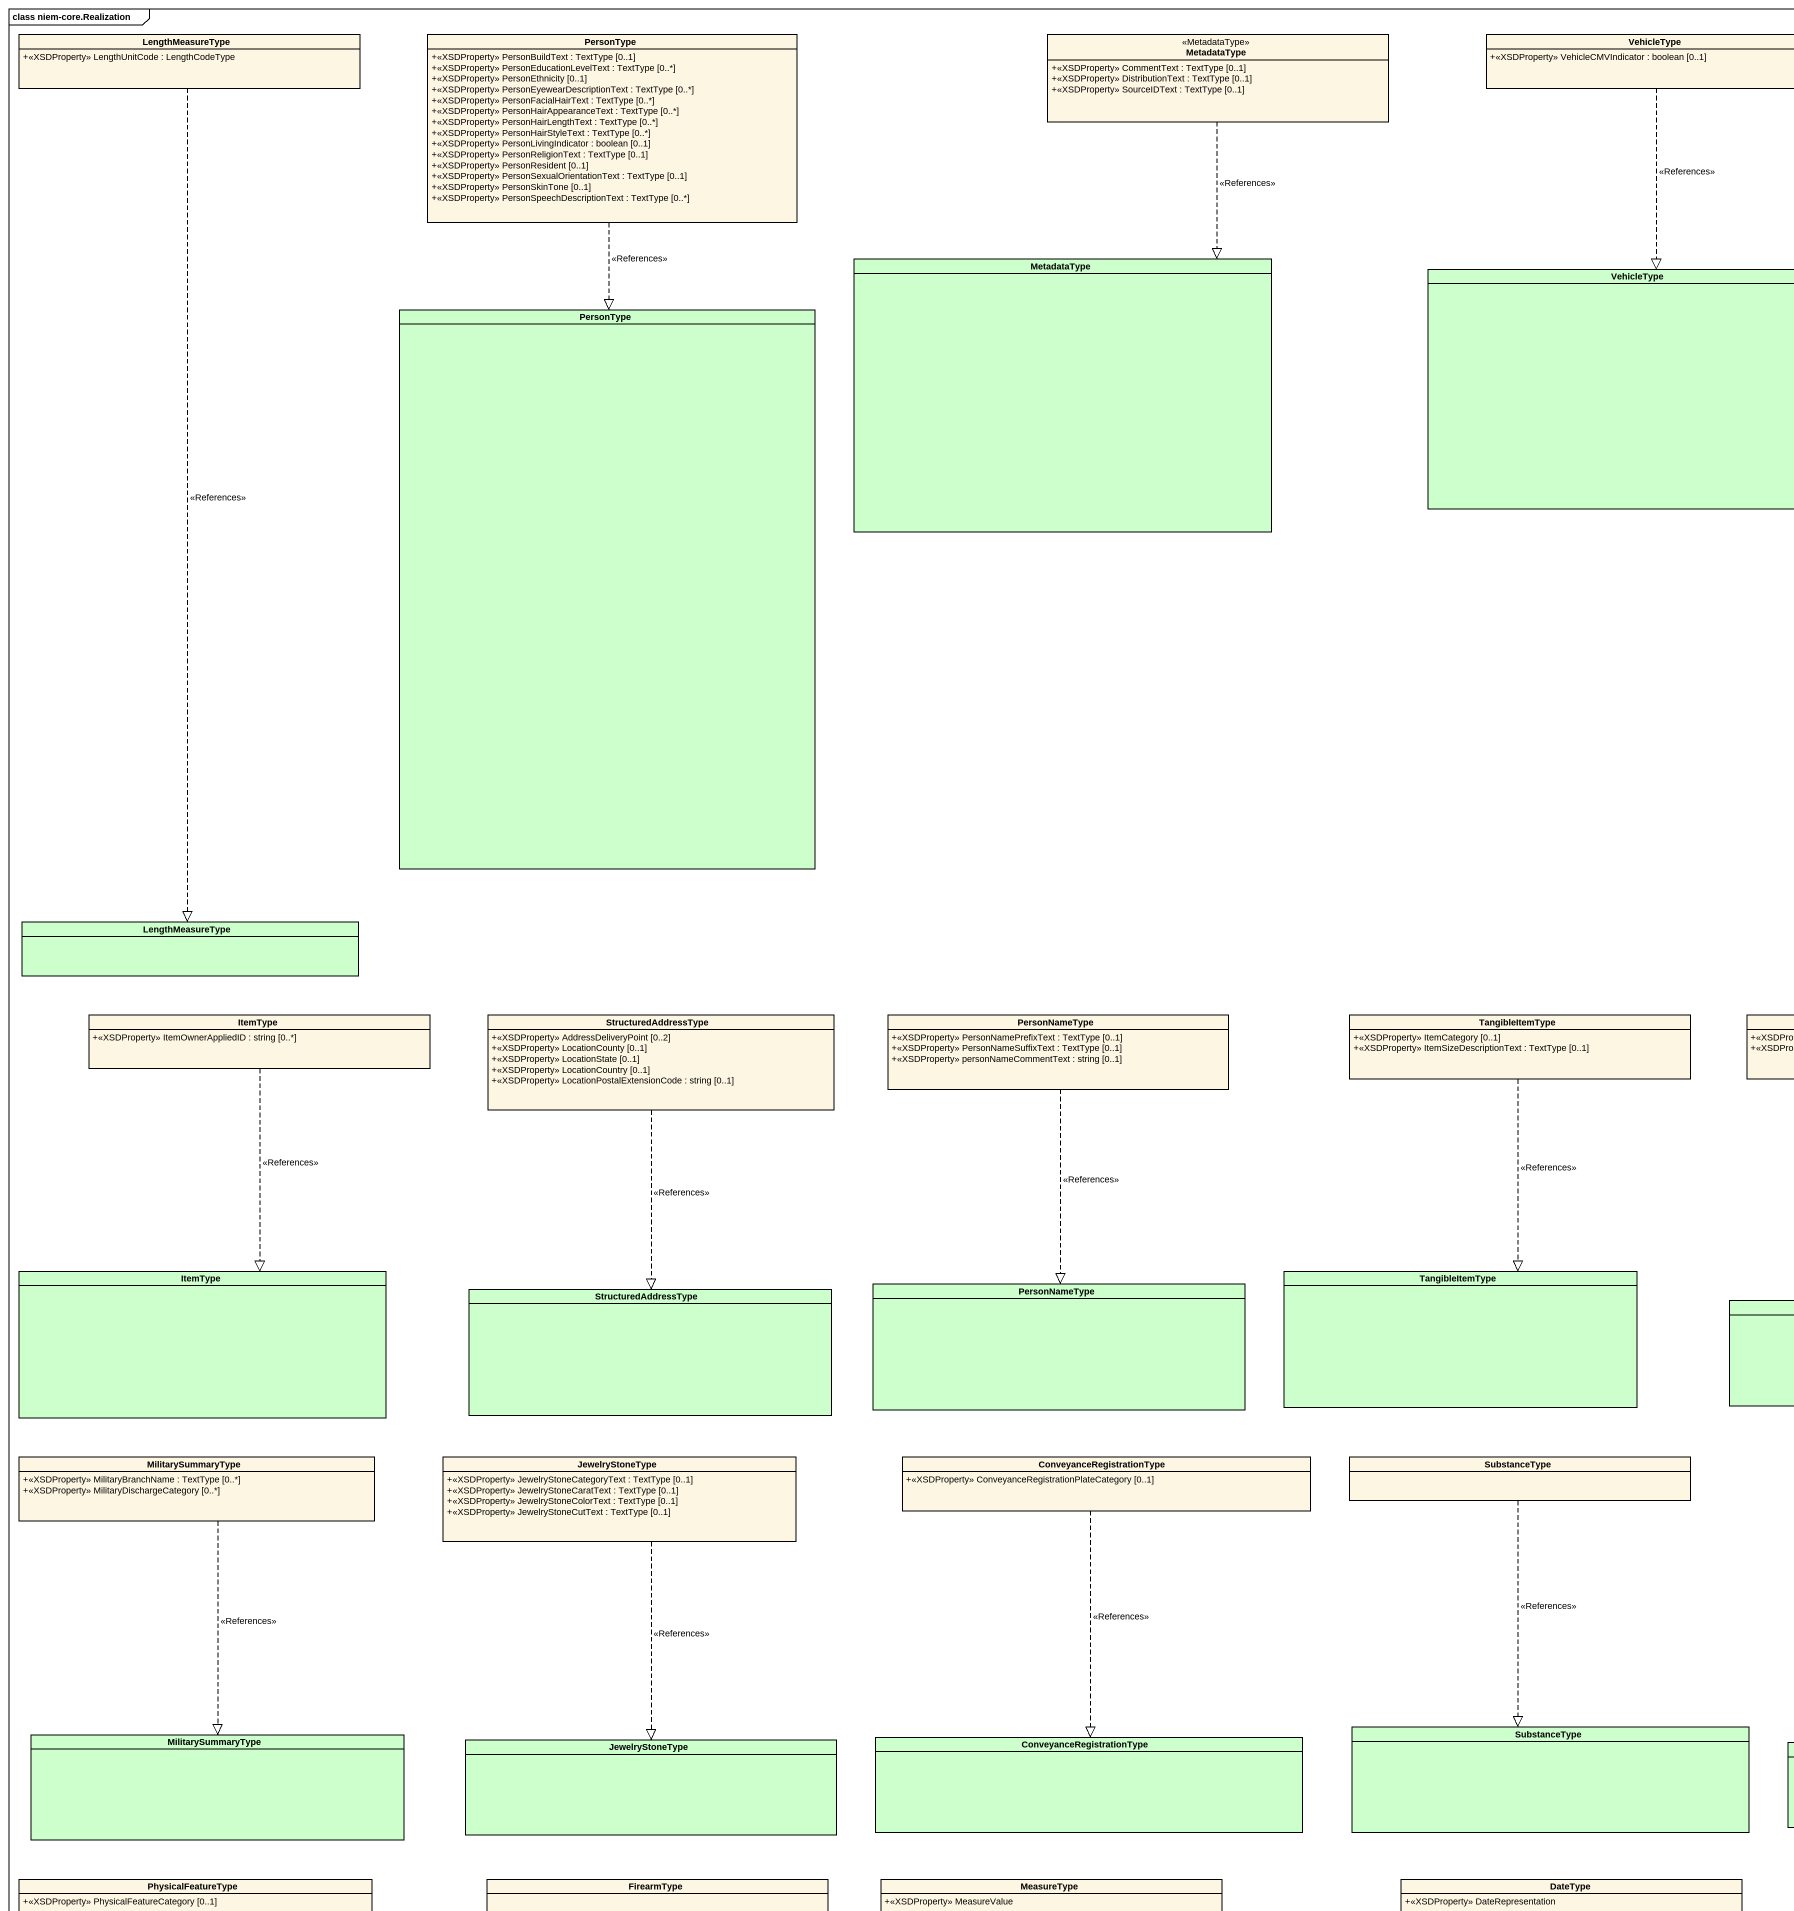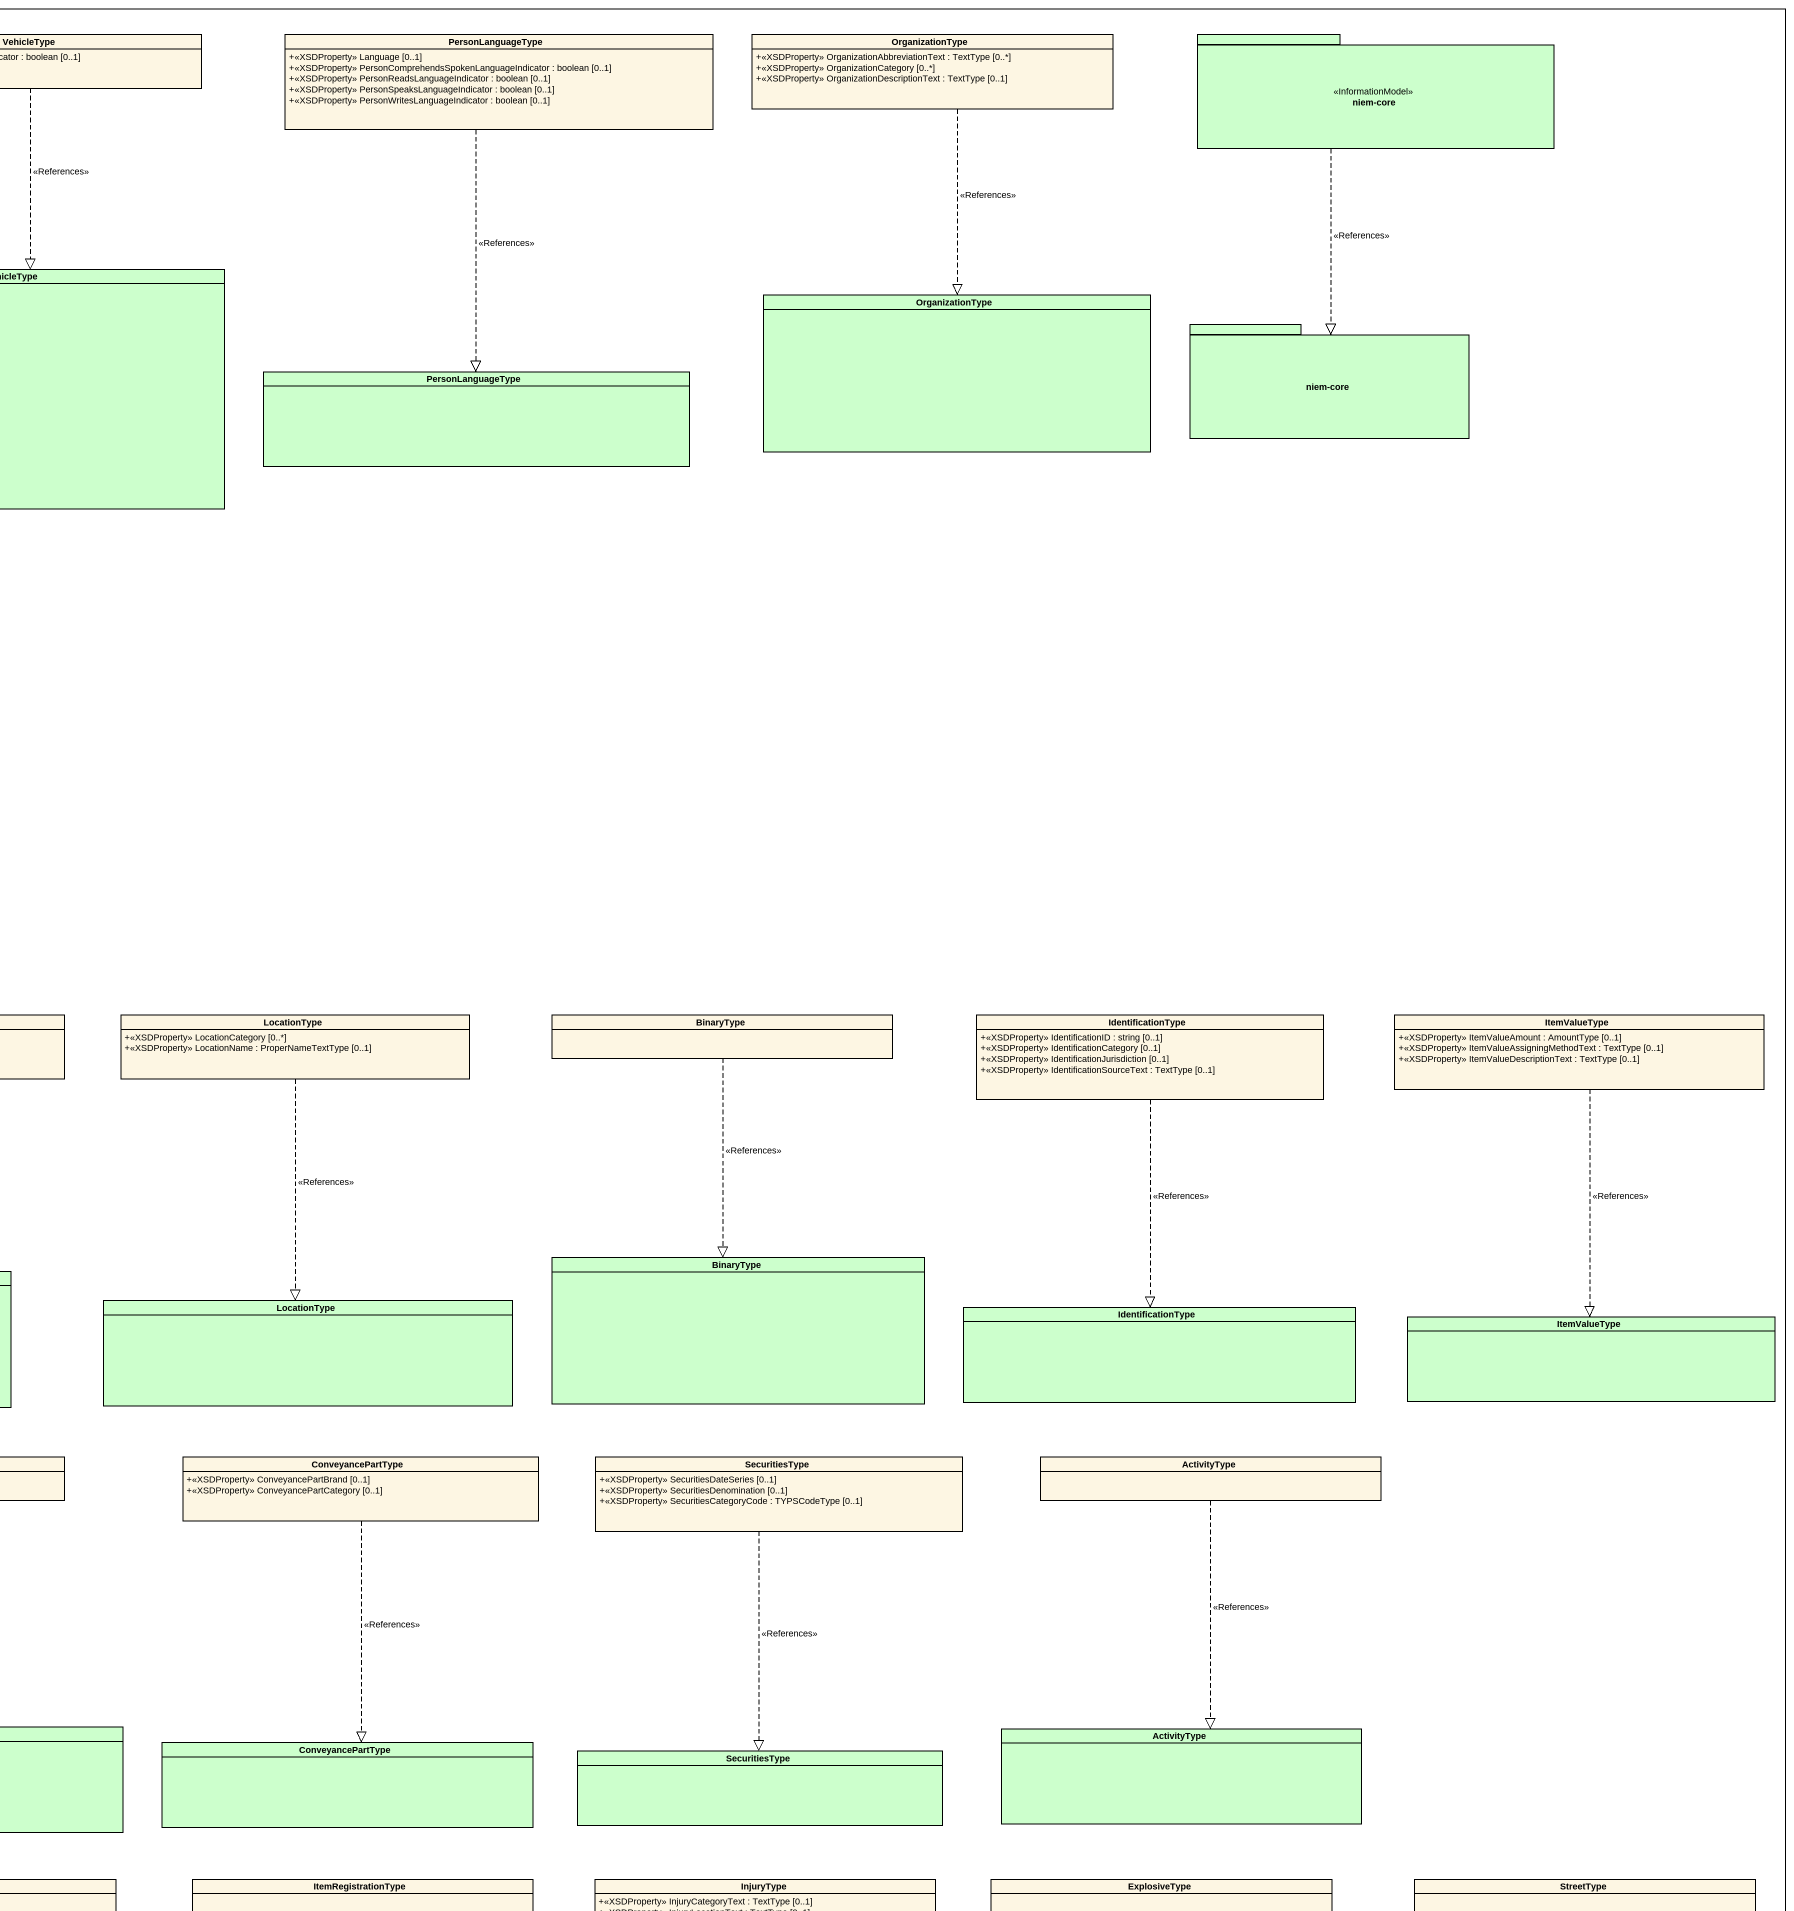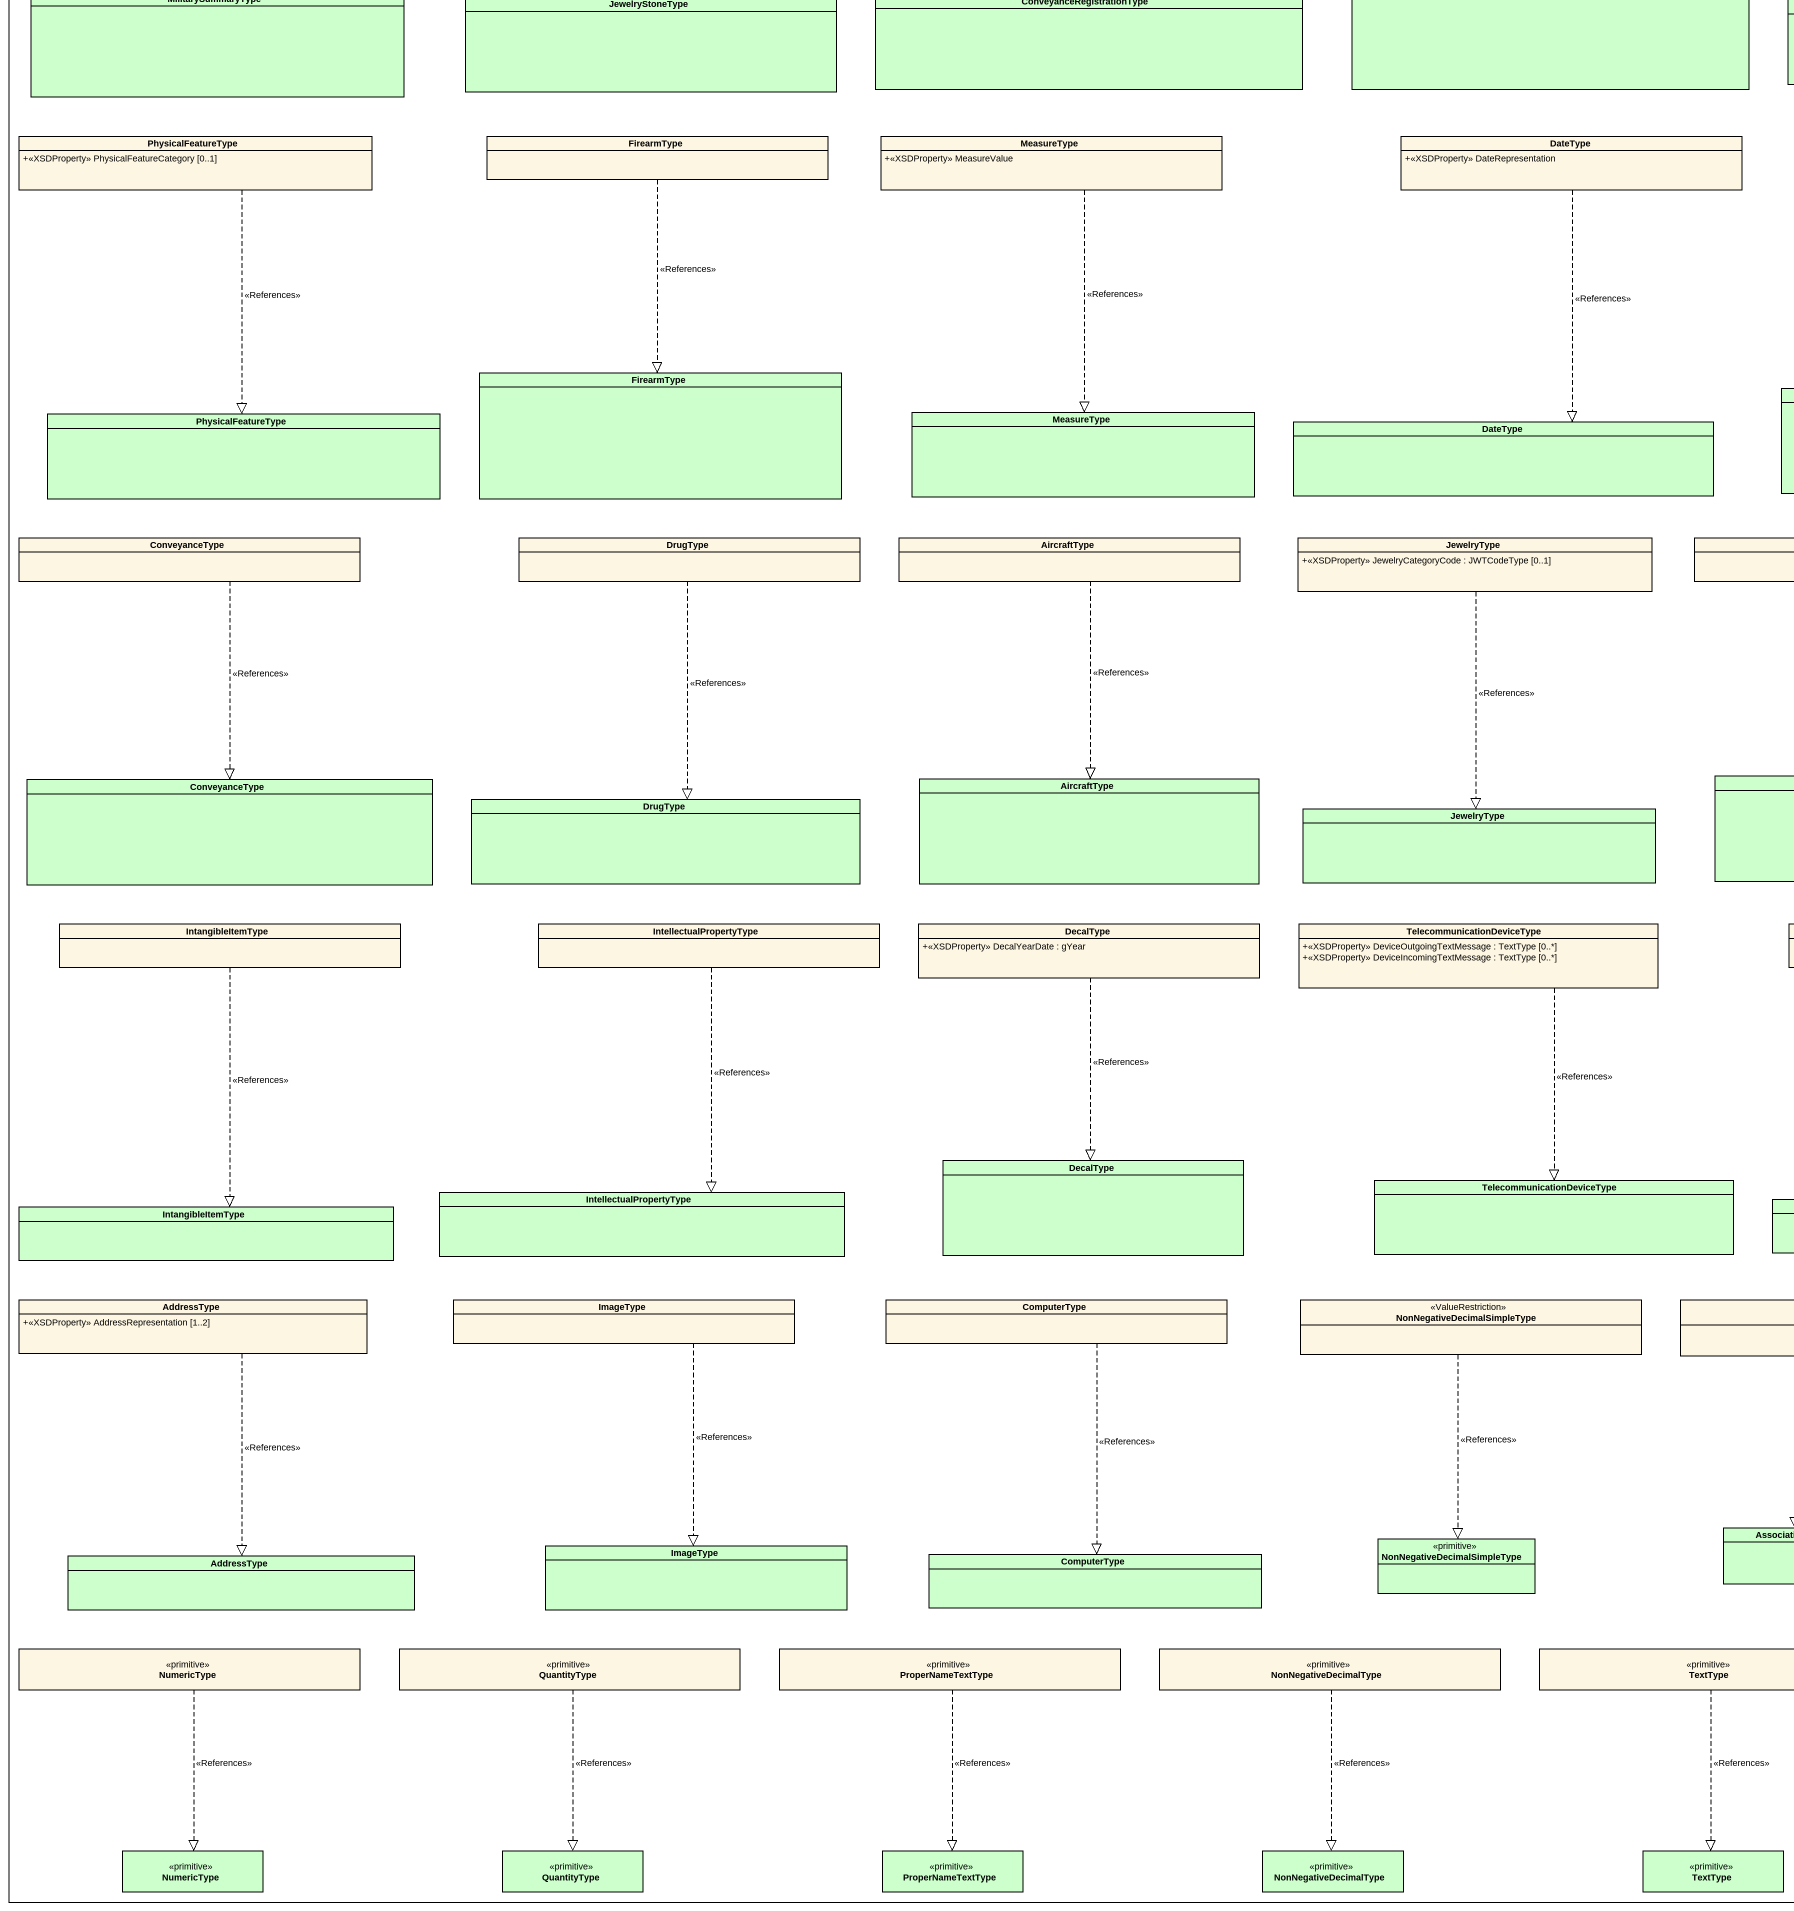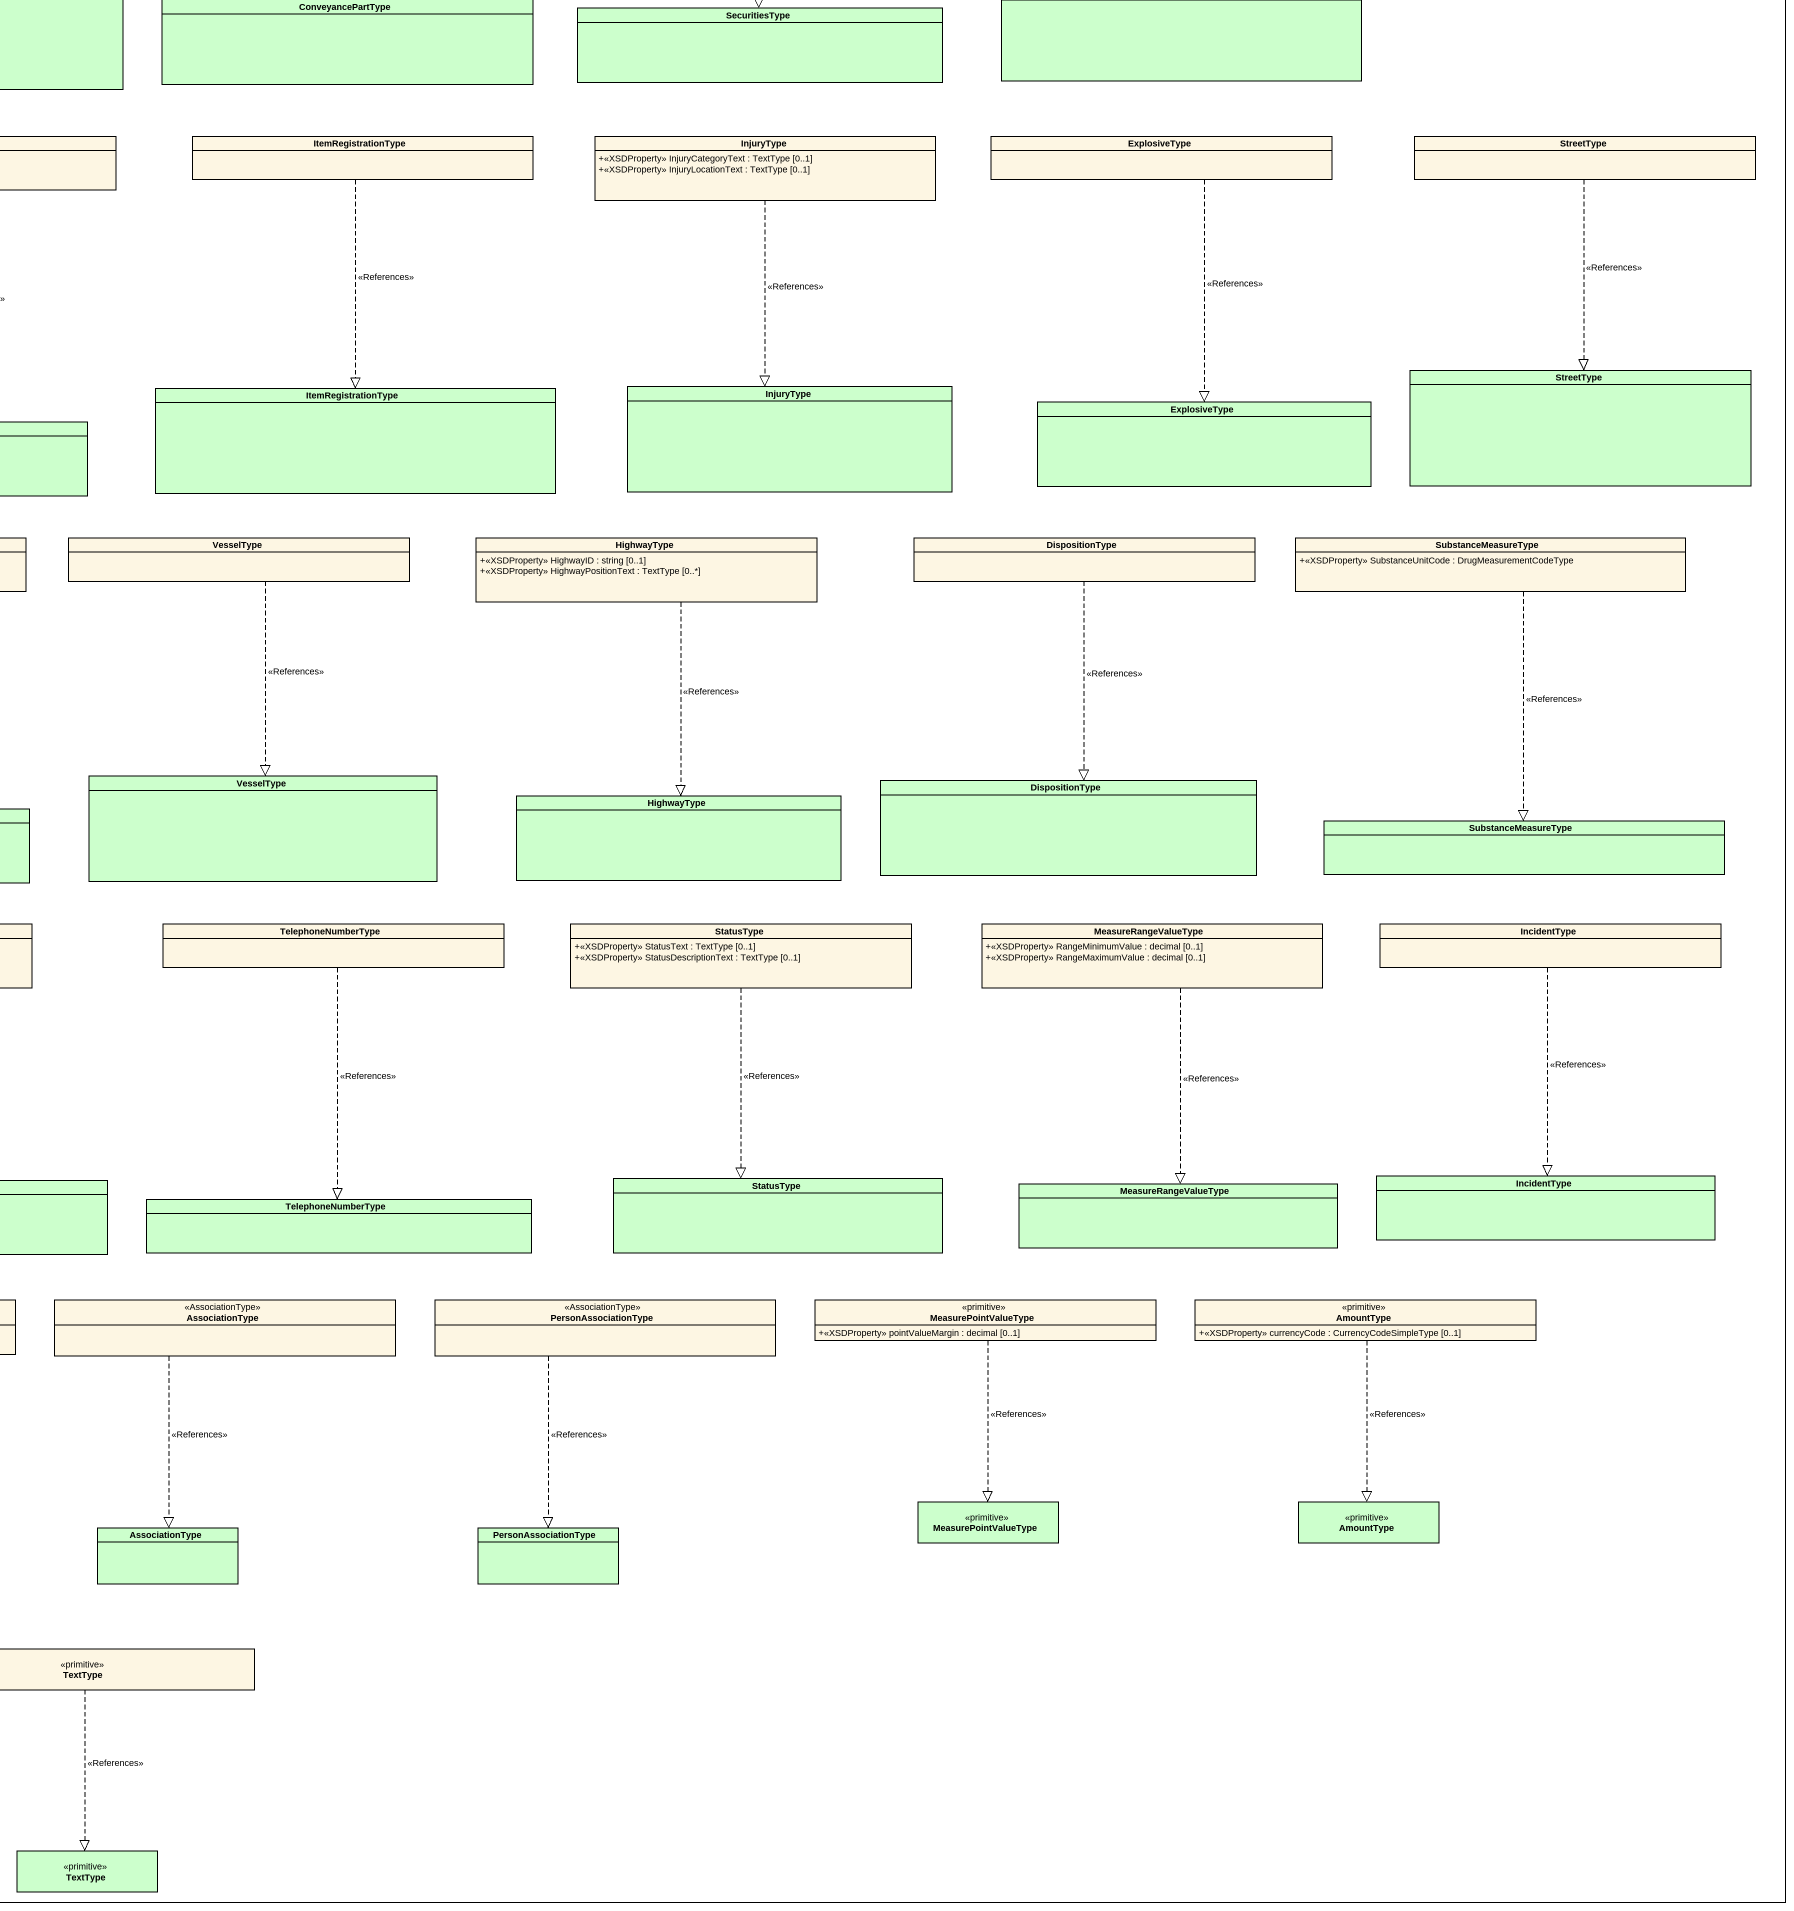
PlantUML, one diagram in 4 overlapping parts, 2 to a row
@startuml
mainframe class niem-core.Realization
hide circle
hide empty members
skinparam classAttributeIconSize 0
class LengthMeasureType {
  +<<XSDProperty>> LengthUnitCode : LengthCodeType
}
class PersonType {
  +<<XSDProperty>> PersonBuildText : TextType [0..1]
  +<<XSDProperty>> PersonEducationLevelText : TextType [0..*]
  +<<XSDProperty>> PersonEthnicity [0..1]
  +<<XSDProperty>> PersonEyewearDescriptionText : TextType [0..*]
  +<<XSDProperty>> PersonFacialHairText : TextType [0..*]
  +<<XSDProperty>> PersonHairAppearanceText : TextType [0..*]
  +<<XSDProperty>> PersonHairLengthText : TextType [0..*]
  +<<XSDProperty>> PersonHairStyleText : TextType [0..*]
  +<<XSDProperty>> PersonLivingIndicator : boolean [0..1]
  +<<XSDProperty>> PersonReligionText : TextType [0..1]
  +<<XSDProperty>> PersonResident [0..1]
  +<<XSDProperty>> PersonSexualOrientationText : TextType [0..1]
  +<<XSDProperty>> PersonSkinTone [0..1]
  +<<XSDProperty>> PersonSpeechDescriptionText : TextType [0..*]
}
class MetadataType <<MetadataType>> {
  +<<XSDProperty>> CommentText : TextType [0..1]
  +<<XSDProperty>> DistributionText : TextType [0..1]
  +<<XSDProperty>> SourceIDText : TextType [0..1]
}
class VehicleType {
  +<<XSDProperty>> VehicleCMVIndicator : boolean [0..1]
}
class PersonLanguageType {
  +<<XSDProperty>> Language [0..1]
  +<<XSDProperty>> PersonComprehendsSpokenLanguageIndicator : boolean [0..1]
  +<<XSDProperty>> PersonReadsLanguageIndicator : boolean [0..1]
  +<<XSDProperty>> PersonSpeaksLanguageIndicator : boolean [0..1]
  +<<XSDProperty>> PersonWritesLanguageIndicator : boolean [0..1]
}
class OrganizationType {
  +<<XSDProperty>> OrganizationAbbreviationText : TextType [0..*]
  +<<XSDProperty>> OrganizationCategory [0..*]
  +<<XSDProperty>> OrganizationDescriptionText : TextType [0..1]
}
package "niem-core" as niem_core <<InformationModel>> #CCFFCC {
}
class "MetadataType" as MetadataType_2 #CCFFCC
class "VehicleType" as VehicleType_2 #CCFFCC
class "PersonType" as PersonType_2 #CCFFCC
class "OrganizationType" as OrganizationType_2 #CCFFCC
package "niem-core" as niem_core_2 #CCFFCC {
}
class "PersonLanguageType" as PersonLanguageType_2 #CCFFCC
class "LengthMeasureType" as LengthMeasureType_2 #CCFFCC
class ItemType {
  +<<XSDProperty>> ItemOwnerAppliedID : string [0..*]
}
class StructuredAddressType {
  +<<XSDProperty>> AddressDeliveryPoint [0..2]
  +<<XSDProperty>> LocationCounty [0..1]
  +<<XSDProperty>> LocationState [0..1]
  +<<XSDProperty>> LocationCountry [0..1]
  +<<XSDProperty>> LocationPostalExtensionCode : string [0..1]
}
class PersonNameType {
  +<<XSDProperty>> PersonNamePrefixText : TextType [0..1]
  +<<XSDProperty>> PersonNameSuffixText : TextType [0..1]
  +<<XSDProperty>> personNameCommentText : string [0..1]
}
class TangibleItemType {
  +<<XSDProperty>> ItemCategory [0..1]
  +<<XSDProperty>> ItemSizeDescriptionText : TextType [0..1]
}
class LocationType {
  +<<XSDProperty>> LocationCategory [0..*]
  +<<XSDProperty>> LocationName : ProperNameTextType [0..1]
}
class BinaryType
class IdentificationType {
  +<<XSDProperty>> IdentificationID : string [0..1]
  +<<XSDProperty>> IdentificationCategory [0..1]
  +<<XSDProperty>> IdentificationJurisdiction [0..1]
  +<<XSDProperty>> IdentificationSourceText : TextType [0..1]
}
class ItemValueType {
  +<<XSDProperty>> ItemValueAmount : AmountType [0..1]
  +<<XSDProperty>> ItemValueAssigningMethodText : TextType [0..1]
  +<<XSDProperty>> ItemValueDescriptionText : TextType [0..1]
}
class "ItemType" as ItemType_2 #CCFFCC
class "StructuredAddressType" as StructuredAddressType_2 #CCFFCC
class "PersonNameType" as PersonNameType_2 #CCFFCC
class "TangibleItemType" as TangibleItemType_2 #CCFFCC
class "BinaryType" as BinaryType_2 #CCFFCC
class "LocationType" as LocationType_2 #CCFFCC
class "IdentificationType" as IdentificationType_2 #CCFFCC
class "ItemValueType" as ItemValueType_2 #CCFFCC
class MilitarySummaryType {
  +<<XSDProperty>> MilitaryBranchName : TextType [0..*]
  +<<XSDProperty>> MilitaryDischargeCategory [0..*]
}
class JewelryStoneType {
  +<<XSDProperty>> JewelryStoneCategoryText : TextType [0..1]
  +<<XSDProperty>> JewelryStoneCaratText : TextType [0..1]
  +<<XSDProperty>> JewelryStoneColorText : TextType [0..1]
  +<<XSDProperty>> JewelryStoneCutText : TextType [0..1]
}
class ConveyanceRegistrationType {
  +<<XSDProperty>> ConveyanceRegistrationPlateCategory [0..1]
}
class SubstanceType
class ConveyancePartType {
  +<<XSDProperty>> ConveyancePartBrand [0..1]
  +<<XSDProperty>> ConveyancePartCategory [0..1]
}
class SecuritiesType {
  +<<XSDProperty>> SecuritiesDateSeries [0..1]
  +<<XSDProperty>> SecuritiesDenomination [0..1]
  +<<XSDProperty>> SecuritiesCategoryCode : TYPSCodeType [0..1]
}
class ActivityType
class "MilitarySummaryType" as MilitarySummaryType_2 #CCFFCC
class "JewelryStoneType" as JewelryStoneType_2 #CCFFCC
class "ConveyanceRegistrationType" as ConveyanceRegistrationType_2 #CCFFCC
class "SubstanceType" as SubstanceType_2 #CCFFCC
class "ConveyancePartType" as ConveyancePartType_2 #CCFFCC
class "SecuritiesType" as SecuritiesType_2 #CCFFCC
class "ActivityType" as ActivityType_2 #CCFFCC
class PhysicalFeatureType {
  +<<XSDProperty>> PhysicalFeatureCategory [0..1]
}
class FirearmType
class MeasureType {
  +<<XSDProperty>> MeasureValue
}
class DateType {
  +<<XSDProperty>> DateRepresentation
}
class ItemRegistrationType
class InjuryType {
  +<<XSDProperty>> InjuryCategoryText : TextType [0..1]
  +<<XSDProperty>> InjuryLocationText : TextType [0..1]
}
class ExplosiveType
class StreetType
class "FirearmType" as FirearmType_2 #CCFFCC
class "ItemRegistrationType" as ItemRegistrationType_2 #CCFFCC
class "InjuryType" as InjuryType_2 #CCFFCC
class "StreetType" as StreetType_2 #CCFFCC
class "PhysicalFeatureType" as PhysicalFeatureType_2 #CCFFCC
class "MeasureType" as MeasureType_2 #CCFFCC
class "DateType" as DateType_2 #CCFFCC
class "ExplosiveType" as ExplosiveType_2 #CCFFCC
class ConveyanceType
class DrugType
class AircraftType
class JewelryType {
  +<<XSDProperty>> JewelryCategoryCode : JWTCodeType [0..1]
}
class VesselType
class HighwayType {
  +<<XSDProperty>> HighwayID : string [0..1]
  +<<XSDProperty>> HighwayPositionText : TextType [0..*]
}
class DispositionType
class SubstanceMeasureType {
  +<<XSDProperty>> SubstanceUnitCode : DrugMeasurementCodeType
}
class "ConveyanceType" as ConveyanceType_2 #CCFFCC
class "AircraftType" as AircraftType_2 #CCFFCC
class "VesselType" as VesselType_2 #CCFFCC
class "DispositionType" as DispositionType_2 #CCFFCC
class "DrugType" as DrugType_2 #CCFFCC
class "JewelryType" as JewelryType_2 #CCFFCC
class "HighwayType" as HighwayType_2 #CCFFCC
class "SubstanceMeasureType" as SubstanceMeasureType_2 #CCFFCC
class IntangibleItemType
class IntellectualPropertyType
class DecalType {
  +<<XSDProperty>> DecalYearDate : gYear
}
class TelecommunicationDeviceType {
  +<<XSDProperty>> DeviceOutgoingTextMessage : TextType [0..*]
  +<<XSDProperty>> DeviceIncomingTextMessage : TextType [0..*]
}
class TelephoneNumberType
class StatusType {
  +<<XSDProperty>> StatusText : TextType [0..1]
  +<<XSDProperty>> StatusDescriptionText : TextType [0..1]
}
class MeasureRangeValueType {
  +<<XSDProperty>> RangeMinimumValue : decimal [0..1]
  +<<XSDProperty>> RangeMaximumValue : decimal [0..1]
}
class IncidentType
class "DecalType" as DecalType_2 #CCFFCC
class "IntangibleItemType" as IntangibleItemType_2 #CCFFCC
class "IntellectualPropertyType" as IntellectualPropertyType_2 #CCFFCC
class "TelecommunicationDeviceType" as TelecommunicationDeviceType_2 #CCFFCC
class "TelephoneNumberType" as TelephoneNumberType_2 #CCFFCC
class "StatusType" as StatusType_2 #CCFFCC
class "MeasureRangeValueType" as MeasureRangeValueType_2 #CCFFCC
class "IncidentType" as IncidentType_2 #CCFFCC
class AddressType {
  +<<XSDProperty>> AddressRepresentation [1..2]
}
class ImageType
class ComputerType
class NonNegativeDecimalSimpleType <<ValueRestriction>>
class AssociationType <<AssociationType>>
class PersonAssociationType <<AssociationType>>
class MeasurePointValueType <<primitive>> {
  +<<XSDProperty>> pointValueMargin : decimal [0..1]
}
class AmountType <<primitive>> {
  +<<XSDProperty>> currencyCode : CurrencyCodeSimpleType [0..1]
}
class "MeasurePointValueType" as MeasurePointValueType_2 <<primitive>> #CCFFCC
class "AmountType" as AmountType_2 <<primitive>> #CCFFCC
class "AddressType" as AddressType_2 #CCFFCC
class "ImageType" as ImageType_2 #CCFFCC
class "ComputerType" as ComputerType_2 #CCFFCC
class "NonNegativeDecimalSimpleType" as NonNegativeDecimalSimpleType_2 <<primitive>> #CCFFCC
class "AssociationType" as AssociationType_2 #CCFFCC
class "PersonAssociationType" as PersonAssociationType_2 #CCFFCC
class NumericType <<primitive>>
class QuantityType <<primitive>>
class ProperNameTextType <<primitive>>
class NonNegativeDecimalType <<primitive>>
class TextType <<primitive>>
class "NumericType" as NumericType_2 <<primitive>> #CCFFCC
class "QuantityType" as QuantityType_2 <<primitive>> #CCFFCC
class "ProperNameTextType" as ProperNameTextType_2 <<primitive>> #CCFFCC
class "NonNegativeDecimalType" as NonNegativeDecimalType_2 <<primitive>> #CCFFCC
class "TextType" as TextType_2 <<primitive>> #CCFFCC
LengthMeasureType ..|> LengthMeasureType_2 : <<References>>
PersonType ..|> PersonType_2 : <<References>>
MetadataType ..|> MetadataType_2 : <<References>>
VehicleType ..|> VehicleType_2 : <<References>>
PersonLanguageType ..|> PersonLanguageType_2 : <<References>>
OrganizationType ..|> OrganizationType_2 : <<References>>
niem_core ..|> niem_core_2 : <<References>>
ItemType ..|> ItemType_2 : <<References>>
StructuredAddressType ..|> StructuredAddressType_2 : <<References>>
PersonNameType ..|> PersonNameType_2 : <<References>>
TangibleItemType ..|> TangibleItemType_2 : <<References>>
LocationType ..|> LocationType_2 : <<References>>
BinaryType ..|> BinaryType_2 : <<References>>
IdentificationType ..|> IdentificationType_2 : <<References>>
ItemValueType ..|> ItemValueType_2 : <<References>>
MilitarySummaryType ..|> MilitarySummaryType_2 : <<References>>
JewelryStoneType ..|> JewelryStoneType_2 : <<References>>
ConveyanceRegistrationType ..|> ConveyanceRegistrationType_2 : <<References>>
SubstanceType ..|> SubstanceType_2 : <<References>>
ConveyancePartType ..|> ConveyancePartType_2 : <<References>>
SecuritiesType ..|> SecuritiesType_2 : <<References>>
ActivityType ..|> ActivityType_2 : <<References>>
PhysicalFeatureType ..|> PhysicalFeatureType_2 : <<References>>
FirearmType ..|> FirearmType_2 : <<References>>
MeasureType ..|> MeasureType_2 : <<References>>
DateType ..|> DateType_2 : <<References>>
ItemRegistrationType ..|> ItemRegistrationType_2 : <<References>>
InjuryType ..|> InjuryType_2 : <<References>>
ExplosiveType ..|> ExplosiveType_2 : <<References>>
StreetType ..|> StreetType_2 : <<References>>
ConveyanceType ..|> ConveyanceType_2 : <<References>>
DrugType ..|> DrugType_2 : <<References>>
AircraftType ..|> AircraftType_2 : <<References>>
JewelryType ..|> JewelryType_2 : <<References>>
VesselType ..|> VesselType_2 : <<References>>
HighwayType ..|> HighwayType_2 : <<References>>
DispositionType ..|> DispositionType_2 : <<References>>
SubstanceMeasureType ..|> SubstanceMeasureType_2 : <<References>>
IntangibleItemType ..|> IntangibleItemType_2 : <<References>>
IntellectualPropertyType ..|> IntellectualPropertyType_2 : <<References>>
DecalType ..|> DecalType_2 : <<References>>
TelecommunicationDeviceType ..|> TelecommunicationDeviceType_2 : <<References>>
TelephoneNumberType ..|> TelephoneNumberType_2 : <<References>>
StatusType ..|> StatusType_2 : <<References>>
MeasureRangeValueType ..|> MeasureRangeValueType_2 : <<References>>
IncidentType ..|> IncidentType_2 : <<References>>
AddressType ..|> AddressType_2 : <<References>>
ImageType ..|> ImageType_2 : <<References>>
ComputerType ..|> ComputerType_2 : <<References>>
NonNegativeDecimalSimpleType ..|> NonNegativeDecimalSimpleType_2 : <<References>>
AssociationType ..|> AssociationType_2 : <<References>>
PersonAssociationType ..|> PersonAssociationType_2 : <<References>>
MeasurePointValueType ..|> MeasurePointValueType_2 : <<References>>
AmountType ..|> AmountType_2 : <<References>>
NumericType ..|> NumericType_2 : <<References>>
QuantityType ..|> QuantityType_2 : <<References>>
ProperNameTextType ..|> ProperNameTextType_2 : <<References>>
NonNegativeDecimalType ..|> NonNegativeDecimalType_2 : <<References>>
TextType ..|> TextType_2 : <<References>>
@enduml
